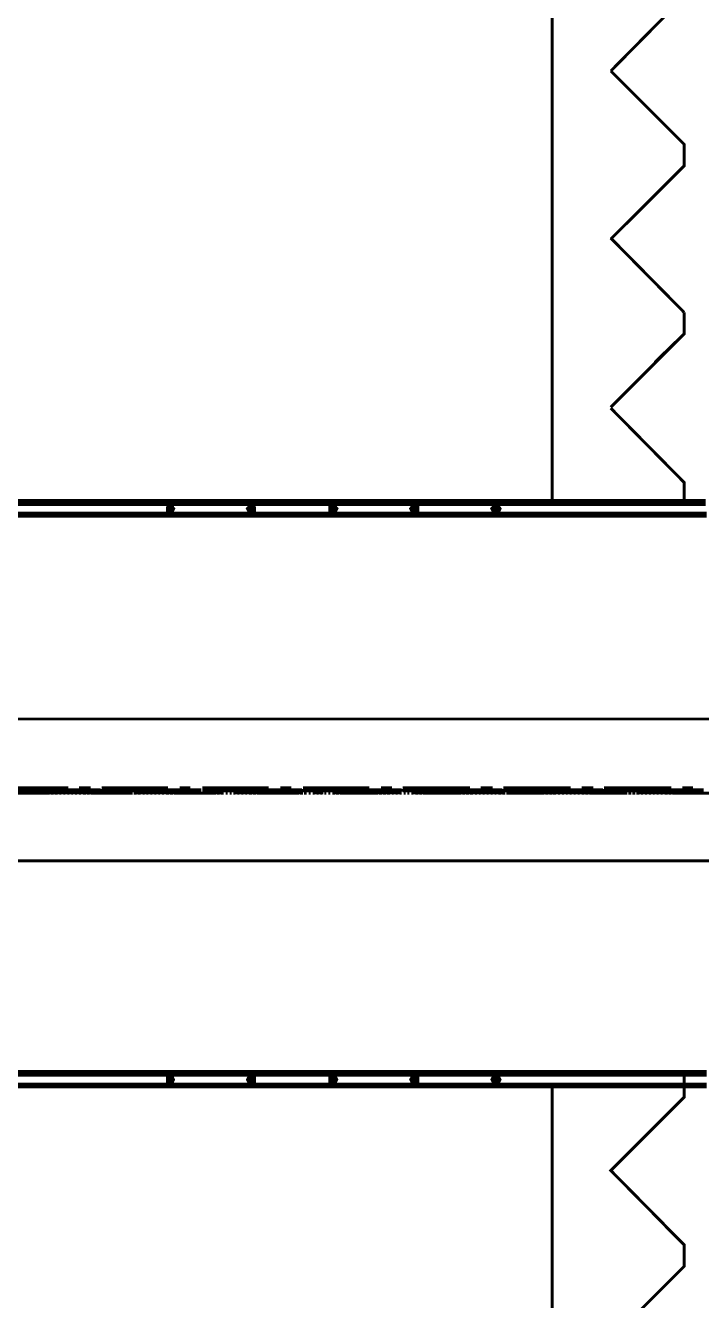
# Model space of a CAD drawing. Extents: x 0.2 to 11.5, y 0.7 to 15.9.
# Drawn here: x 6.878 to 8.03, y 8.444 to 10.619 of the extents above; entities that cross this region are included whole.
import ezdxf

# ---------------------------------------------------------------- set-up
doc = ezdxf.new("R2010")
doc.units = 0
doc.layers.get('0').update_dxf_attribs({"linetype": 'CONTINUOUS'})

msp = doc.modelspace()

# ---------------------------------------------------------------- linework, layer by layer
at = {"color": 1}
for points, const_width in [([(7.77556, 9.8061), (7.77556, 12.8995)], 0.005), ([(7.87554, 11.1178), (8.00054, 10.9911), (8.00054, 10.9561), (7.87554, 10.8294), (8.00054, 10.7044), (8.00054, 10.6678), (7.87554, 10.5411)], 0.005), ([(7.87554, 10.5411), (8.00054, 10.4161), (8.00054, 10.3794), (7.87554, 10.2544)], 0.005), ([(7.87554, 10.2561), (8.00054, 10.1294)], 0.005), ([(8.00054, 10.1294), (8.00054, 10.0928), (7.87554, 9.96778)], 0.005), ([(8.00054, 10.1278), (8.00054, 10.0928)], 0.005), ([(7.87554, 9.9661), (8.00054, 9.83946), (8.00054, 9.80279)], 0.005), ([(6.83556, 9.31614), (6.95057, 9.31614)], 0.01), ([(6.89057, 9.31278), (7.00553, 9.31278)], 0.01), ([(6.96892, 9.31614), (6.98888, 9.31614)], 0.01), ([(7.00722, 9.31614), (7.12056, 9.31614)], 0.01), ([(7.02387, 9.31278), (7.04389, 9.31278)], 0.01), ([(7.06222, 9.31278), (7.17725, 9.31278)], 0.01), ([(7.14057, 9.31614), (7.1589, 9.31614)], 0.01), ([(7.17888, 9.31614), (7.29221, 9.31614)], 0.01), ([(7.19553, 9.31278), (7.21556, 9.31278)], 0.01), ([(7.23389, 9.31278), (7.3489, 9.31278)], 0.01), ([(7.31222, 9.31614), (7.33057, 9.31614)], 0.01), ([(7.35053, 9.31614), (7.46386, 9.31614)], 0.01), ([(7.36724, 9.31278), (7.38558, 9.31278)], 0.01), ([(7.40554, 9.31278), (7.51888, 9.31278)], 0.01), ([(7.48389, 9.31614), (7.50222, 9.31614)], 0.01), ([(7.52056, 9.31614), (7.63558, 9.31614)], 0.01), ([(7.5389, 9.31278), (7.55724, 9.31278)], 0.01), ([(7.57721, 9.31278), (7.69054, 9.31278)], 0.01), ([(7.65386, 9.31614), (7.67389, 9.31614)], 0.01), ([(7.69222, 9.31614), (7.80724, 9.31614)], 0.01), ([(7.71056, 9.31278), (7.72889, 9.31278)], 0.01), ([(7.74724, 9.31278), (7.86219, 9.31278)], 0.01), ([(7.82557, 9.31614), (7.84554, 9.31614)], 0.01), ([(7.86387, 9.31614), (7.97889, 9.31614)], 0.01), ([(7.88053, 9.31278), (7.90056, 9.31278)], 0.01), ([(7.91889, 9.31278), (8.0339, 9.31278)], 0.01), ([(7.99724, 9.31614), (8.01557, 9.31614)], 0.01), ([(7.87554, 8.37776), (8.00054, 8.50276), (8.00054, 8.53944), (7.87554, 8.66613), (8.00054, 8.79113), (8.00054, 8.82781)], 0.005), ([(7.77556, 8.81108), (7.77556, 5.71278)], 0.005), ([(7.96892, 8.57112), (8.00054, 8.53944)], 0.005), ([(7.87554, 8.08946), (8.00054, 8.2161), (8.00054, 8.25108), (7.87554, 8.37776), (8.00054, 8.50276), (8.00054, 8.53944)], 0.005)]:
    msp.add_lwpolyline(points, dxfattribs=dict(at, const_width=const_width))
at = {"color": 6, "const_width": 0.005}
msp.add_lwpolyline([(7.95057, 10.0444), (8.00054, 10.0928)], dxfattribs=at)
at = {"color": 0, "const_width": 0.01}
for points in [[(6.21056, 9.8061), (8.03722, 9.8061)], [(6.21056, 9.80447), (8.03722, 9.80447)], [(7.14219, 9.8061), (7.4439, 9.8061)], [(8.0389, 9.78444), (6.21056, 9.78444)], [(7.11888, 9.79443), (7.13053, 9.79443)], [(7.12392, 9.78776), (7.12392, 9.79943)], [(7.25722, 9.79443), (7.26888, 9.79443)], [(7.26389, 9.78776), (7.26389, 9.79943)], [(7.39725, 9.79443), (7.4089, 9.79443)], [(7.40224, 9.78776), (7.40224, 9.79943)], [(7.5339, 9.79443), (7.54719, 9.79443)], [(7.54058, 9.78776), (7.54058, 9.79943)], [(7.67389, 9.79443), (7.68554, 9.79443)], [(7.68056, 9.78776), (7.68056, 9.79943)], [(6.21056, 8.83279), (8.0389, 8.83279)], [(6.21056, 8.83111), (8.0389, 8.83111)], [(7.12392, 8.81614), (7.12392, 8.82611)], [(7.14219, 8.83279), (7.4439, 8.83279)], [(7.26389, 8.81614), (7.26389, 8.82611)], [(7.40224, 8.81614), (7.40224, 8.82611)], [(7.54058, 8.81614), (7.54058, 8.82611)], [(7.68056, 8.81614), (7.68056, 8.82611)], [(8.0389, 8.81108), (6.21056, 8.81108)], [(7.11888, 8.82112), (7.13053, 8.82112)], [(7.25722, 8.82112), (7.26888, 8.82112)], [(7.39725, 8.82112), (7.4089, 8.82112)], [(7.5339, 8.82112), (7.54719, 8.82112)], [(7.67389, 8.82112), (7.68554, 8.82112)]]:
    msp.add_lwpolyline(points, dxfattribs=at)
for points in [[(7.12392, 9.79113), (7.12554, 9.79113), (7.12722, 9.79443), (7.12554, 9.79611), (7.12392, 9.79779), (7.12224, 9.79611), (7.12224, 9.79113), (7.12392, 9.79113)], [(7.26389, 9.79113), (7.26557, 9.79113), (7.26557, 9.79443), (7.26557, 9.79611), (7.26389, 9.79779), (7.26058, 9.79611), (7.2589, 9.79443), (7.26058, 9.79113), (7.26389, 9.79113)], [(7.40224, 9.79113), (7.40386, 9.79113), (7.40554, 9.79443), (7.40386, 9.79611), (7.40224, 9.79779), (7.39887, 9.79611), (7.39887, 9.79443), (7.39887, 9.79113), (7.40224, 9.79113)], [(7.54058, 9.79113), (7.54389, 9.79113), (7.54389, 9.79443), (7.54389, 9.79611), (7.54058, 9.79779), (7.5389, 9.79611), (7.53722, 9.79443), (7.5389, 9.79113), (7.54058, 9.79113)], [(7.68056, 9.79113), (7.68224, 9.79113), (7.68386, 9.79443), (7.68224, 9.79611), (7.68056, 9.79779), (7.67725, 9.79611), (7.67557, 9.79443), (7.67725, 9.79113), (7.68056, 9.79113)], [(7.12392, 8.81776), (7.12554, 8.81776), (7.12722, 8.82112), (7.12554, 8.82443), (7.12392, 8.82443), (7.12224, 8.82443), (7.12224, 8.81776), (7.12392, 8.81776)], [(7.26389, 8.81776), (7.26557, 8.81776), (7.26557, 8.82112), (7.26557, 8.82443), (7.26389, 8.82443), (7.26058, 8.82443), (7.2589, 8.82112), (7.26058, 8.81776), (7.26389, 8.81776)], [(7.40224, 8.81776), (7.40386, 8.81776), (7.40554, 8.82112), (7.40386, 8.82443), (7.40224, 8.82443), (7.39887, 8.82443), (7.39887, 8.82112), (7.39887, 8.81776), (7.40224, 8.81776)], [(7.54058, 8.81776), (7.54389, 8.81776), (7.54389, 8.82112), (7.54389, 8.82443), (7.54058, 8.82443), (7.5389, 8.82443), (7.53722, 8.82112), (7.5389, 8.81776), (7.54058, 8.81776)], [(7.68056, 8.81776), (7.68224, 8.81776), (7.68386, 8.82112), (7.68224, 8.82443), (7.68056, 8.82443), (7.67725, 8.82443), (7.67557, 8.82112), (7.67725, 8.81776), (7.68056, 8.81776)]]:
    msp.add_lwpolyline(points, close=True, dxfattribs=at)
at = {"color": 4, "const_width": 0.005}
for points in [[(5.60889, 9.43608), (8.23557, 9.43608)], [(5.63889, 9.19444), (8.23557, 9.19444)]]:
    msp.add_lwpolyline(points, dxfattribs=at)
at = {"color": 3, "const_width": 0.005}
for points in [[(6.84722, 9.30946), (6.85221, 9.30946), (6.85389, 9.30946), (6.85889, 9.30946), (6.86057, 9.30946), (6.86556, 9.30946), (6.86724, 9.30946), (6.87224, 9.30946), (6.87392, 9.30946), (6.8789, 9.30946), (6.88053, 9.30946), (6.88558, 9.30946), (6.88721, 9.30946), (6.89219, 9.30946), (6.89388, 9.30946), (6.89887, 9.30946), (6.90056, 9.30946), (6.90554, 9.30946), (6.90722, 9.30946), (6.91222, 9.30946), (6.9139, 9.30946), (6.91889, 9.30946)], [(6.87392, 9.31446), (6.8789, 9.31446)], [(6.88053, 9.31446), (6.88558, 9.31446)], [(6.88889, 9.31446), (6.89219, 9.31446)], [(6.89556, 9.31446), (6.89887, 9.31446)], [(6.90224, 9.31446), (6.90554, 9.31446)], [(6.9089, 9.31446), (6.91222, 9.31446)], [(6.91558, 9.31446), (6.91889, 9.31446)], [(6.92057, 9.30946), (6.92557, 9.30946)], [(6.92219, 9.31446), (6.92557, 9.31446)], [(6.92725, 9.30946), (6.93224, 9.30946)], [(6.92888, 9.31446), (6.93386, 9.31446)], [(6.93554, 9.31446), (6.94054, 9.31446)], [(6.93554, 9.30946), (6.93892, 9.30946)], [(6.94222, 9.31446), (6.94721, 9.31446)], [(6.94222, 9.30946), (6.94553, 9.30946)], [(6.94889, 9.31446), (6.95389, 9.31446), (6.95557, 9.31446), (6.96056, 9.31446), (6.96224, 9.31446), (6.96724, 9.31446), (6.96892, 9.31446), (6.9739, 9.31446), (6.97553, 9.31446), (6.98058, 9.31446), (6.98221, 9.31446), (6.98719, 9.31446), (6.98888, 9.31446), (6.99387, 9.31446), (6.99556, 9.31446), (7.00054, 9.31446), (7.00222, 9.31446), (7.00722, 9.31446), (7.0089, 9.31446), (7.01389, 9.31446)], [(6.94889, 9.30946), (6.95221, 9.30946)], [(6.95557, 9.30946), (6.95888, 9.30946)], [(6.96224, 9.30946), (6.96556, 9.30946)], [(6.96892, 9.30946), (6.97222, 9.30946)], [(6.97553, 9.30946), (6.98058, 9.30946)], [(6.98221, 9.30946), (6.98719, 9.30946)], [(6.98888, 9.30946), (6.99387, 9.30946), (6.99556, 9.30946), (7.00054, 9.30946), (7.00222, 9.30946), (7.00722, 9.30946), (7.0089, 9.30946), (7.01389, 9.30946), (7.01557, 9.30946), (7.02056, 9.30946), (7.02225, 9.30946), (7.02724, 9.30946), (7.02886, 9.30946), (7.0339, 9.30946), (7.03554, 9.30946), (7.04058, 9.30946), (7.04221, 9.30946), (7.04719, 9.30946), (7.04889, 9.30946), (7.05388, 9.30946), (7.05556, 9.30946), (7.06054, 9.30946)], [(7.01557, 9.31446), (7.02056, 9.31446)], [(7.02225, 9.31446), (7.02724, 9.31446)], [(7.03054, 9.31446), (7.0339, 9.31446)], [(7.03722, 9.31446), (7.04058, 9.31446)], [(7.04389, 9.31446), (7.04719, 9.31446)], [(7.05057, 9.31446), (7.05388, 9.31446)], [(7.05724, 9.31446), (7.06054, 9.31446)], [(7.06222, 9.30946), (7.06722, 9.30946)], [(7.06392, 9.31446), (7.06722, 9.31446)], [(7.0689, 9.30946), (7.07389, 9.30946)], [(7.07053, 9.31446), (7.07557, 9.31446)], [(7.07721, 9.31446), (7.08225, 9.31446)], [(7.07721, 9.30946), (7.08057, 9.30946)], [(7.08388, 9.31446), (7.08886, 9.31446)], [(7.08388, 9.30946), (7.08724, 9.30946)], [(7.09056, 9.31446), (7.09554, 9.31446), (7.09722, 9.31446), (7.10221, 9.31446), (7.10389, 9.31446), (7.10889, 9.31446), (7.11057, 9.31446), (7.11556, 9.31446), (7.11724, 9.31446), (7.12224, 9.31446), (7.12392, 9.31446), (7.1289, 9.31446), (7.13053, 9.31446), (7.13558, 9.31446), (7.13721, 9.31446), (7.14219, 9.31446), (7.14388, 9.31446), (7.14887, 9.31446), (7.15056, 9.31446), (7.15554, 9.31446)], [(7.09056, 9.30946), (7.09392, 9.30946)], [(7.09722, 9.30946), (7.10053, 9.30946)], [(7.10389, 9.30946), (7.10721, 9.30946)], [(7.11057, 9.30946), (7.11387, 9.30946)], [(7.11724, 9.30946), (7.12224, 9.30946)], [(7.12392, 9.30946), (7.1289, 9.30946)], [(7.13053, 9.30946), (7.13558, 9.30946), (7.13721, 9.30946), (7.14219, 9.30946), (7.14388, 9.30946), (7.14887, 9.30946), (7.15056, 9.30946), (7.15554, 9.30946), (7.15722, 9.30946), (7.16222, 9.30946), (7.1639, 9.30946), (7.16889, 9.30946), (7.17057, 9.30946), (7.17557, 9.30946), (7.17725, 9.30946), (7.18224, 9.30946), (7.18386, 9.30946), (7.18892, 9.30946), (7.19054, 9.30946), (7.19553, 9.30946), (7.19721, 9.30946), (7.20221, 9.30946)], [(7.15722, 9.31446), (7.16222, 9.31446)], [(7.1639, 9.31446), (7.16889, 9.31446)], [(7.17219, 9.31446), (7.17557, 9.31446)], [(7.17888, 9.31446), (7.18224, 9.31446)], [(7.18554, 9.31446), (7.18892, 9.31446)], [(7.19222, 9.31446), (7.19553, 9.31446)], [(7.19889, 9.31446), (7.20221, 9.31446)], [(7.20389, 9.30946), (7.20888, 9.30946)], [(7.20557, 9.31446), (7.20888, 9.31446)], [(7.21056, 9.30946), (7.21556, 9.30946)], [(7.21224, 9.31446), (7.21724, 9.31446)], [(7.21892, 9.31446), (7.2239, 9.31446)], [(7.21892, 9.30946), (7.22222, 9.30946)], [(7.22553, 9.31446), (7.23058, 9.31446)], [(7.22553, 9.30946), (7.22889, 9.30946)], [(7.23221, 9.31446), (7.23719, 9.31446), (7.23887, 9.31446), (7.24388, 9.31446), (7.24556, 9.31446), (7.25054, 9.31446), (7.25222, 9.31446), (7.25722, 9.31446), (7.2589, 9.31446), (7.26389, 9.31446), (7.26557, 9.31446), (7.27056, 9.31446), (7.27225, 9.31446), (7.27724, 9.31446), (7.27886, 9.31446), (7.2839, 9.31446), (7.28554, 9.31446), (7.29058, 9.31446), (7.29221, 9.31446), (7.29719, 9.31446)], [(7.23221, 9.30946), (7.23557, 9.30946)], [(7.23887, 9.30946), (7.24224, 9.30946)], [(7.24556, 9.30946), (7.24892, 9.30946)], [(7.25222, 9.30946), (7.25553, 9.30946)], [(7.2589, 9.30946), (7.26389, 9.30946)], [(7.26557, 9.30946), (7.27056, 9.30946)], [(7.27225, 9.30946), (7.27724, 9.30946), (7.27886, 9.30946), (7.2839, 9.30946), (7.28554, 9.30946), (7.29058, 9.30946), (7.29221, 9.30946), (7.29719, 9.30946), (7.29889, 9.30946), (7.30388, 9.30946), (7.30556, 9.30946), (7.31054, 9.30946), (7.31222, 9.30946), (7.31722, 9.30946), (7.3189, 9.30946), (7.32389, 9.30946), (7.32557, 9.30946), (7.33057, 9.30946), (7.33225, 9.30946), (7.33724, 9.30946), (7.33886, 9.30946), (7.34392, 9.30946)], [(7.29889, 9.31446), (7.30388, 9.31446)], [(7.30556, 9.31446), (7.31054, 9.31446)], [(7.31392, 9.31446), (7.31722, 9.31446)], [(7.32053, 9.31446), (7.32389, 9.31446)], [(7.32721, 9.31446), (7.33057, 9.31446)], [(7.33388, 9.31446), (7.33724, 9.31446)], [(7.34056, 9.31446), (7.34392, 9.31446)], [(7.34554, 9.30946), (7.35053, 9.30946)], [(7.34722, 9.31446), (7.35053, 9.31446)], [(7.35221, 9.30946), (7.35721, 9.30946)], [(7.35389, 9.31446), (7.35889, 9.31446)], [(7.36057, 9.31446), (7.36556, 9.31446)], [(7.36057, 9.30946), (7.36387, 9.30946)], [(7.36724, 9.31446), (7.37224, 9.31446)], [(7.36724, 9.30946), (7.37056, 9.30946)], [(7.37392, 9.31446), (7.3789, 9.31446), (7.38053, 9.31446), (7.38558, 9.31446), (7.38721, 9.31446), (7.39219, 9.31446), (7.39388, 9.31446), (7.39887, 9.31446), (7.40056, 9.31446), (7.40554, 9.31446), (7.40722, 9.31446), (7.41222, 9.31446), (7.4139, 9.31446), (7.41889, 9.31446), (7.42057, 9.31446), (7.42557, 9.31446), (7.42725, 9.31446), (7.43224, 9.31446), (7.43386, 9.31446), (7.43892, 9.31446)], [(7.37392, 9.30946), (7.37722, 9.30946)], [(7.38053, 9.30946), (7.3839, 9.30946)], [(7.38721, 9.30946), (7.39057, 9.30946)], [(7.39388, 9.30946), (7.39725, 9.30946)], [(7.40056, 9.30946), (7.40554, 9.30946)], [(7.40722, 9.30946), (7.41222, 9.30946)], [(7.4139, 9.30946), (7.41889, 9.30946), (7.42057, 9.30946), (7.42557, 9.30946), (7.42725, 9.30946), (7.43224, 9.30946), (7.43386, 9.30946), (7.43892, 9.30946), (7.44054, 9.30946), (7.44553, 9.30946), (7.44721, 9.30946), (7.45221, 9.30946), (7.45389, 9.30946), (7.45888, 9.30946), (7.46056, 9.30946), (7.46556, 9.30946), (7.46724, 9.30946), (7.47222, 9.30946), (7.4739, 9.30946), (7.47889, 9.30946)], [(7.44054, 9.31446), (7.44553, 9.31446)], [(7.44721, 9.31446), (7.45221, 9.31446)], [(7.45557, 9.31446), (7.45888, 9.31446)], [(7.46224, 9.31446), (7.46556, 9.31446)], [(7.46892, 9.31446), (7.47222, 9.31446)], [(7.47553, 9.31446), (7.47889, 9.31446)], [(7.48058, 9.30946), (7.48557, 9.30946)], [(7.48221, 9.31446), (7.48557, 9.31446)], [(7.48719, 9.30946), (7.49224, 9.30946)], [(7.48887, 9.31446), (7.49224, 9.31446)], [(7.49388, 9.30946), (7.49892, 9.30946)], [(7.49556, 9.31446), (7.50054, 9.31446)], [(7.50222, 9.31446), (7.50722, 9.31446)], [(7.50222, 9.30946), (7.50553, 9.30946)], [(7.5089, 9.31446), (7.51389, 9.31446)], [(7.5089, 9.30946), (7.51221, 9.30946)], [(7.51557, 9.31446), (7.52056, 9.31446), (7.52225, 9.31446), (7.52724, 9.31446), (7.52886, 9.31446), (7.5339, 9.31446), (7.53554, 9.31446), (7.54058, 9.31446), (7.54221, 9.31446), (7.54719, 9.31446), (7.54889, 9.31446), (7.55388, 9.31446), (7.55556, 9.31446), (7.56054, 9.31446), (7.56222, 9.31446), (7.56722, 9.31446), (7.5689, 9.31446), (7.57389, 9.31446), (7.57557, 9.31446), (7.58057, 9.31446)], [(7.51557, 9.30946), (7.51888, 9.30946)], [(7.52225, 9.30946), (7.52556, 9.30946)], [(7.52886, 9.30946), (7.53222, 9.30946)], [(7.53554, 9.30946), (7.5389, 9.30946)], [(7.54221, 9.30946), (7.54719, 9.30946)], [(7.54889, 9.30946), (7.55388, 9.30946)], [(7.55556, 9.30946), (7.56054, 9.30946), (7.56222, 9.30946), (7.56722, 9.30946), (7.5689, 9.30946), (7.57389, 9.30946), (7.57557, 9.30946), (7.58057, 9.30946), (7.58225, 9.30946), (7.58724, 9.30946), (7.58886, 9.30946), (7.59392, 9.30946), (7.59554, 9.30946), (7.60053, 9.30946), (7.60221, 9.30946), (7.60721, 9.30946), (7.60889, 9.30946), (7.61387, 9.30946), (7.61556, 9.30946), (7.62056, 9.30946)], [(7.58225, 9.31446), (7.58724, 9.31446)], [(7.58886, 9.31446), (7.59392, 9.31446)], [(7.59722, 9.31446), (7.60053, 9.31446)], [(7.60389, 9.31446), (7.60721, 9.31446)], [(7.61057, 9.31446), (7.61387, 9.31446)], [(7.61724, 9.31446), (7.62056, 9.31446)], [(7.62224, 9.30946), (7.62722, 9.30946)], [(7.62392, 9.31446), (7.62722, 9.31446)], [(7.6289, 9.30946), (7.6339, 9.30946)], [(7.63053, 9.31446), (7.6339, 9.31446)], [(7.63558, 9.30946), (7.64057, 9.30946)], [(7.63721, 9.31446), (7.64219, 9.31446)], [(7.64388, 9.31446), (7.64887, 9.31446)], [(7.64388, 9.30946), (7.64725, 9.30946)], [(7.65056, 9.31446), (7.65554, 9.31446)], [(7.65056, 9.30946), (7.65386, 9.30946)], [(7.65722, 9.31446), (7.66222, 9.31446), (7.6639, 9.31446), (7.66889, 9.31446), (7.67057, 9.31446), (7.67557, 9.31446), (7.67725, 9.31446), (7.68224, 9.31446), (7.68386, 9.31446), (7.68892, 9.31446), (7.69054, 9.31446), (7.69553, 9.31446), (7.69721, 9.31446), (7.70221, 9.31446), (7.70389, 9.31446), (7.70888, 9.31446), (7.71056, 9.31446), (7.71556, 9.31446), (7.71724, 9.31446), (7.72222, 9.31446)], [(7.65722, 9.30946), (7.66054, 9.30946)], [(7.6639, 9.30946), (7.66721, 9.30946)], [(7.67057, 9.30946), (7.67389, 9.30946)], [(7.67725, 9.30946), (7.68056, 9.30946)], [(7.68386, 9.30946), (7.68892, 9.30946)], [(7.69054, 9.30946), (7.69553, 9.30946)], [(7.69721, 9.30946), (7.70221, 9.30946), (7.70389, 9.30946), (7.70888, 9.30946), (7.71056, 9.30946), (7.71556, 9.30946), (7.71724, 9.30946), (7.72222, 9.30946), (7.7239, 9.30946), (7.72889, 9.30946), (7.73058, 9.30946), (7.73557, 9.30946), (7.73719, 9.30946), (7.74224, 9.30946), (7.74388, 9.30946), (7.74892, 9.30946), (7.75054, 9.30946), (7.75553, 9.30946), (7.75722, 9.30946), (7.76221, 9.30946)], [(7.7239, 9.31446), (7.72889, 9.31446)], [(7.73058, 9.31446), (7.73557, 9.31446)], [(7.73887, 9.31446), (7.74224, 9.31446)], [(7.74556, 9.31446), (7.74892, 9.31446)], [(7.75222, 9.31446), (7.75553, 9.31446)], [(7.7589, 9.31446), (7.76221, 9.31446)], [(7.76389, 9.30946), (7.76888, 9.30946)], [(7.76557, 9.31446), (7.76888, 9.31446)], [(7.77056, 9.30946), (7.77556, 9.30946)], [(7.77225, 9.31446), (7.77556, 9.31446)], [(7.77724, 9.30946), (7.78222, 9.30946)], [(7.77886, 9.31446), (7.7839, 9.31446)], [(7.78554, 9.31446), (7.79058, 9.31446)], [(7.78554, 9.30946), (7.7889, 9.30946)], [(7.79221, 9.31446), (7.79719, 9.31446)], [(7.79221, 9.30946), (7.79557, 9.30946)], [(7.79889, 9.31446), (7.80388, 9.31446), (7.80556, 9.31446), (7.81054, 9.31446), (7.81222, 9.31446), (7.81722, 9.31446), (7.8189, 9.31446), (7.82389, 9.31446), (7.82557, 9.31446), (7.83057, 9.31446), (7.83225, 9.31446), (7.83724, 9.31446), (7.83886, 9.31446), (7.84392, 9.31446), (7.84554, 9.31446), (7.85053, 9.31446), (7.85221, 9.31446), (7.85721, 9.31446), (7.85889, 9.31446), (7.86387, 9.31446)], [(7.79889, 9.30946), (7.80225, 9.30946)], [(7.80556, 9.30946), (7.80886, 9.30946)], [(7.81222, 9.30946), (7.81554, 9.30946)], [(7.8189, 9.30946), (7.82221, 9.30946)], [(7.82557, 9.30946), (7.83057, 9.30946)], [(7.83225, 9.30946), (7.83724, 9.30946)], [(7.83886, 9.30946), (7.84392, 9.30946), (7.84554, 9.30946), (7.85053, 9.30946), (7.85221, 9.30946), (7.85721, 9.30946), (7.85889, 9.30946), (7.86387, 9.30946), (7.86556, 9.30946), (7.87056, 9.30946), (7.87224, 9.30946), (7.87722, 9.30946), (7.8789, 9.30946), (7.8839, 9.30946), (7.88558, 9.30946), (7.89057, 9.30946), (7.89219, 9.30946), (7.89725, 9.30946), (7.89887, 9.30946), (7.90386, 9.30946)], [(7.86556, 9.31446), (7.87056, 9.31446)], [(7.87224, 9.31446), (7.87722, 9.31446)], [(7.88053, 9.31446), (7.8839, 9.31446)], [(7.88721, 9.31446), (7.89057, 9.31446)], [(7.89388, 9.31446), (7.89725, 9.31446)], [(7.90056, 9.31446), (7.90386, 9.31446)], [(7.90554, 9.30946), (7.91054, 9.30946)], [(7.90722, 9.31446), (7.91054, 9.31446)], [(7.91222, 9.30946), (7.91721, 9.30946)], [(7.9139, 9.31446), (7.91721, 9.31446)], [(7.91889, 9.30946), (7.92389, 9.30946)], [(7.92057, 9.31446), (7.92557, 9.31446)], [(7.92725, 9.31446), (7.93224, 9.31446)], [(7.92725, 9.30946), (7.93056, 9.30946)], [(7.93386, 9.31446), (7.93892, 9.31446)], [(7.93386, 9.30946), (7.93722, 9.30946)], [(7.94054, 9.31446), (7.94553, 9.31446), (7.94721, 9.31446), (7.95221, 9.31446), (7.95389, 9.31446), (7.95888, 9.31446), (7.96056, 9.31446), (7.96556, 9.31446), (7.96724, 9.31446), (7.97222, 9.31446), (7.9739, 9.31446), (7.97889, 9.31446), (7.98058, 9.31446), (7.98557, 9.31446), (7.98719, 9.31446), (7.99224, 9.31446), (7.99388, 9.31446), (7.99892, 9.31446), (8.00054, 9.31446), (8.00553, 9.31446)], [(7.94054, 9.30946), (7.9439, 9.30946)], [(7.94721, 9.30946), (7.95057, 9.30946)], [(7.95389, 9.30946), (7.95725, 9.30946)], [(7.96056, 9.30946), (7.96386, 9.30946)], [(7.96724, 9.30946), (7.97222, 9.30946)], [(7.9739, 9.30946), (7.97889, 9.30946)], [(7.98058, 9.30946), (7.98557, 9.30946), (7.98719, 9.30946), (7.99224, 9.30946), (7.99388, 9.30946), (7.99892, 9.30946), (8.00054, 9.30946), (8.00553, 9.30946), (8.00722, 9.30946), (8.01221, 9.30946), (8.01389, 9.30946), (8.01888, 9.30946), (8.02056, 9.30946), (8.02556, 9.30946), (8.02724, 9.30946), (8.03222, 9.30946), (8.0339, 9.30946), (8.0389, 9.30946), (8.04058, 9.30946), (8.04557, 9.30946)], [(8.00722, 9.31446), (8.01221, 9.31446)], [(8.01389, 9.31446), (8.01888, 9.31446)], [(8.02225, 9.31446), (8.02556, 9.31446)], [(8.02886, 9.31446), (8.03222, 9.31446)]]:
    msp.add_lwpolyline(points, dxfattribs=at)
for points in [[(6.88721, 9.31446), (6.88721, 9.31446)], [(6.89388, 9.31446), (6.89388, 9.31446)], [(6.90056, 9.31446), (6.90056, 9.31446)], [(6.90722, 9.31446), (6.90722, 9.31446)], [(6.9139, 9.31446), (6.9139, 9.31446)], [(6.92057, 9.31446), (6.92057, 9.31446)], [(6.92725, 9.31446), (6.92725, 9.31446)], [(6.93386, 9.30946), (6.93386, 9.30946)], [(6.94054, 9.30946), (6.94054, 9.30946)], [(6.94721, 9.30946), (6.94721, 9.30946)], [(6.95389, 9.30946), (6.95389, 9.30946)], [(6.96056, 9.30946), (6.96056, 9.30946)], [(6.96724, 9.30946), (6.96724, 9.30946)], [(6.9739, 9.30946), (6.9739, 9.30946)], [(7.02886, 9.31446), (7.02886, 9.31446)], [(7.03554, 9.31446), (7.03554, 9.31446)], [(7.04221, 9.31446), (7.04221, 9.31446)], [(7.04889, 9.31446), (7.04889, 9.31446)], [(7.05556, 9.31446), (7.05556, 9.31446)], [(7.06222, 9.31446), (7.06222, 9.31446)], [(7.0689, 9.31446), (7.0689, 9.31446)], [(7.07557, 9.30946), (7.07557, 9.30946)], [(7.08225, 9.30946), (7.08225, 9.30946)], [(7.08886, 9.30946), (7.08886, 9.30946)], [(7.09554, 9.30946), (7.09554, 9.30946)], [(7.10221, 9.30946), (7.10221, 9.30946)], [(7.10889, 9.30946), (7.10889, 9.30946)], [(7.11556, 9.30946), (7.11556, 9.30946)], [(7.17057, 9.31446), (7.17057, 9.31446)], [(7.17725, 9.31446), (7.17725, 9.31446)], [(7.18386, 9.31446), (7.18386, 9.31446)], [(7.19054, 9.31446), (7.19054, 9.31446)], [(7.19721, 9.31446), (7.19721, 9.31446)], [(7.20389, 9.31446), (7.20389, 9.31446)], [(7.21056, 9.31446), (7.21056, 9.31446)], [(7.21724, 9.30946), (7.21724, 9.30946)], [(7.2239, 9.30946), (7.2239, 9.30946)], [(7.23058, 9.30946), (7.23058, 9.30946)], [(7.23719, 9.30946), (7.23719, 9.30946)], [(7.24388, 9.30946), (7.24388, 9.30946)], [(7.25054, 9.30946), (7.25054, 9.30946)], [(7.25722, 9.30946), (7.25722, 9.30946)], [(7.31222, 9.31446), (7.31222, 9.31446)], [(7.3189, 9.31446), (7.3189, 9.31446)], [(7.32557, 9.31446), (7.32557, 9.31446)], [(7.33225, 9.31446), (7.33225, 9.31446)], [(7.33886, 9.31446), (7.33886, 9.31446)], [(7.34554, 9.31446), (7.34554, 9.31446)], [(7.35221, 9.31446), (7.35221, 9.31446)], [(7.35889, 9.30946), (7.35889, 9.30946)], [(7.36556, 9.30946), (7.36556, 9.30946)], [(7.37224, 9.30946), (7.37224, 9.30946)], [(7.3789, 9.30946), (7.3789, 9.30946)], [(7.38558, 9.30946), (7.38558, 9.30946)], [(7.39219, 9.30946), (7.39219, 9.30946)], [(7.39887, 9.30946), (7.39887, 9.30946)], [(7.45389, 9.31446), (7.45389, 9.31446)], [(7.46056, 9.31446), (7.46056, 9.31446)], [(7.46724, 9.31446), (7.46724, 9.31446)], [(7.4739, 9.31446), (7.4739, 9.31446)], [(7.48058, 9.31446), (7.48058, 9.31446)], [(7.48719, 9.31446), (7.48719, 9.31446)], [(7.49388, 9.31446), (7.49388, 9.31446)], [(7.50054, 9.30946), (7.50054, 9.30946)], [(7.50722, 9.30946), (7.50722, 9.30946)], [(7.51389, 9.30946), (7.51389, 9.30946)], [(7.52056, 9.30946), (7.52056, 9.30946)], [(7.52724, 9.30946), (7.52724, 9.30946)], [(7.5339, 9.30946), (7.5339, 9.30946)], [(7.54058, 9.30946), (7.54058, 9.30946)], [(7.59554, 9.31446), (7.59554, 9.31446)], [(7.60221, 9.31446), (7.60221, 9.31446)], [(7.60889, 9.31446), (7.60889, 9.31446)], [(7.61556, 9.31446), (7.61556, 9.31446)], [(7.62224, 9.31446), (7.62224, 9.31446)], [(7.6289, 9.31446), (7.6289, 9.31446)], [(7.63558, 9.31446), (7.63558, 9.31446)], [(7.64219, 9.30946), (7.64219, 9.30946)], [(7.64887, 9.30946), (7.64887, 9.30946)], [(7.65554, 9.30946), (7.65554, 9.30946)], [(7.66222, 9.30946), (7.66222, 9.30946)], [(7.66889, 9.30946), (7.66889, 9.30946)], [(7.67557, 9.30946), (7.67557, 9.30946)], [(7.68224, 9.30946), (7.68224, 9.30946)], [(7.73719, 9.31446), (7.73719, 9.31446)], [(7.74388, 9.31446), (7.74388, 9.31446)], [(7.75054, 9.31446), (7.75054, 9.31446)], [(7.75722, 9.31446), (7.75722, 9.31446)], [(7.76389, 9.31446), (7.76389, 9.31446)], [(7.77056, 9.31446), (7.77056, 9.31446)], [(7.77724, 9.31446), (7.77724, 9.31446)], [(7.7839, 9.30946), (7.7839, 9.30946)], [(7.79058, 9.30946), (7.79058, 9.30946)], [(7.79719, 9.30946), (7.79719, 9.30946)], [(7.80388, 9.30946), (7.80388, 9.30946)], [(7.81054, 9.30946), (7.81054, 9.30946)], [(7.81722, 9.30946), (7.81722, 9.30946)], [(7.82389, 9.30946), (7.82389, 9.30946)], [(7.8789, 9.31446), (7.8789, 9.31446)], [(7.88558, 9.31446), (7.88558, 9.31446)], [(7.89219, 9.31446), (7.89219, 9.31446)], [(7.89887, 9.31446), (7.89887, 9.31446)], [(7.90554, 9.31446), (7.90554, 9.31446)], [(7.91222, 9.31446), (7.91222, 9.31446)], [(7.91889, 9.31446), (7.91889, 9.31446)], [(7.92557, 9.30946), (7.92557, 9.30946)], [(7.93224, 9.30946), (7.93224, 9.30946)], [(7.93892, 9.30946), (7.93892, 9.30946)], [(7.94553, 9.30946), (7.94553, 9.30946)], [(7.95221, 9.30946), (7.95221, 9.30946)], [(7.95888, 9.30946), (7.95888, 9.30946)], [(7.96556, 9.30946), (7.96556, 9.30946)], [(8.02056, 9.31446), (8.02056, 9.31446)], [(8.02724, 9.31446), (8.02724, 9.31446)]]:
    msp.add_lwpolyline(points, close=True, dxfattribs=at)

doc.saveas('drawing.dxf')
